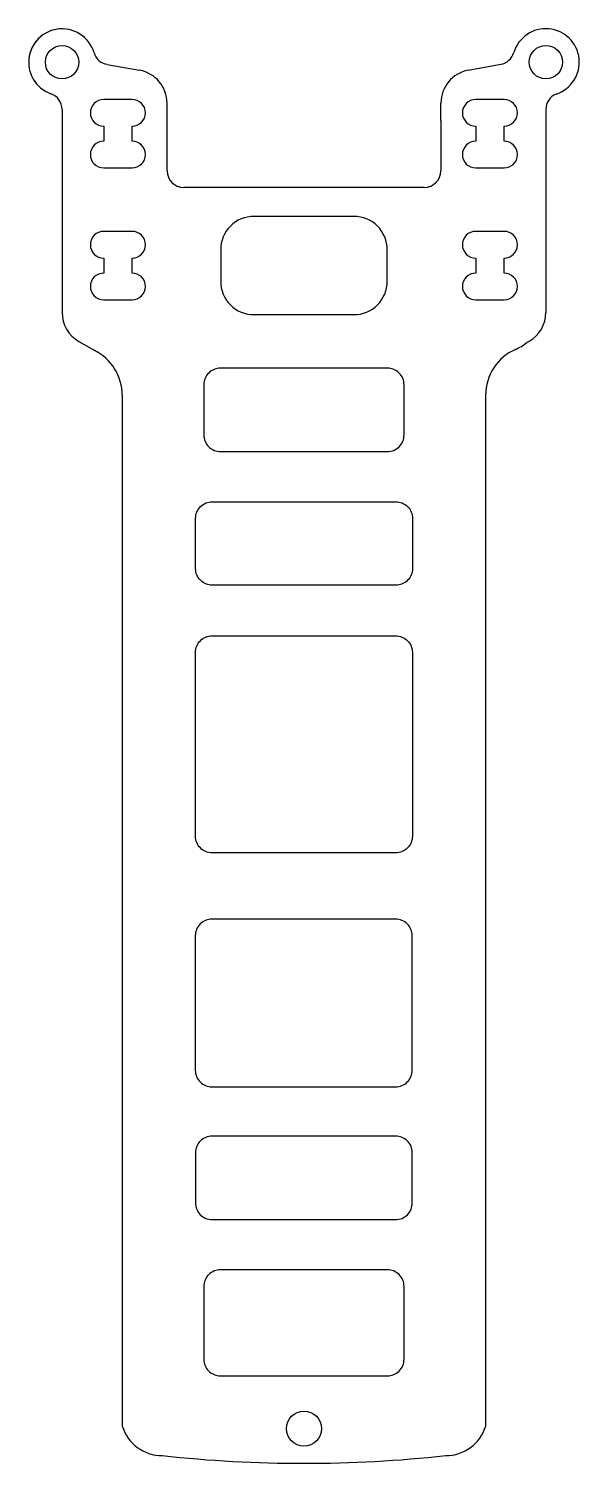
# Model space of a CAD drawing. Header units: millimetres. Extents: x -16.5 to 16.5, y -43.5 to 42.5.
import ezdxf

# ---------------------------------------------------------------- set-up
doc = ezdxf.new("R2010")
doc.units = ezdxf.units.MM
doc.layers.get('0').update_dxf_attribs({"linetype": 'CONTINUOUS'})

msp = doc.modelspace()

# ---------------------------------------------------------------- linework, layer by layer
for p, q in [((13.5, 40.469), (13.5, 40.469)), ((-11.804, 40.333), (-9.848, 39.976)), ((9.846, 39.977), (11.799, 40.335)), ((-8.206, 36.977), (-8.206, 38.009)), ((8.206, 36.977), (8.206, 38.01)), ((-14.5, 37.632), (-14.5, 25.476)), ((-8.206, 33.955), (-8.206, 36.977)), ((8.206, 36.977), (8.206, 33.955)), ((14.5, 37.632), (14.5, 25.478)), ((7.206, 32.955), (-7.206, 32.955)), ((-13.493, 23.74), (-12.401, 23.115)), ((13.493, 23.742), (13.359, 23.666)), ((-10.891, 20.511), (-10.891, -41.23)), ((10.891, 20.514), (10.891, -41.23))]:
    msp.add_line(p, q)
for points in [[(-12.003, 36.63), (-12.003, 35.73, 1), (-12.003, 34.13), (-10.303, 34.13, 1), (-10.303, 35.73), (-10.303, 36.63, 1), (-10.303, 38.23), (-12.003, 38.23, 1)], [(11.996, 38.229), (10.296, 38.229, 1), (10.296, 36.629), (10.296, 35.729, 1), (10.296, 34.129), (11.996, 34.129, 1), (11.996, 35.729), (11.996, 36.629, 1)], [(2.992, 25.34, 0.414214), (4.992, 27.34), (4.992, 29.226, 0.414214), (2.992, 31.226), (-2.992, 31.226, 0.414214), (-4.992, 29.226), (-4.992, 27.34, 0.414214), (-2.992, 25.34)], [(-12.003, 30.33, 1), (-12.003, 28.73), (-12.003, 27.83, 1), (-12.003, 26.23), (-10.303, 26.23, 1), (-10.303, 27.83), (-10.303, 28.73, 1), (-10.303, 30.33)], [(10.296, 28.729), (10.296, 27.829, 1), (10.296, 26.229), (11.996, 26.229, 1), (11.996, 27.829), (11.996, 28.729, 1), (11.996, 30.329), (10.296, 30.329, 1)], [(-5, 22.136, 0.414214), (-6, 21.136), (-6, 18.136, 0.414214), (-5, 17.136), (5, 17.136, 0.414214), (6, 18.136), (6, 21.136, 0.414214), (5, 22.136)], [(-6.495, 13.136, -0.414214), (-5.495, 14.136), (5.505, 14.136, -0.414214), (6.505, 13.136), (6.505, 10.136, -0.414214), (5.505, 9.136), (-5.495, 9.136, -0.414214), (-6.495, 10.136)], [(-5.503, 6.105), (5.497, 6.105, -0.414214), (6.497, 5.105), (6.497, -5.895, -0.414214), (5.497, -6.895), (-5.503, -6.895, -0.414214), (-6.503, -5.895), (-6.503, 5.105, -0.414214)], [(6.487, -11.864, 0.414214), (5.487, -10.864), (-5.513, -10.864, 0.414214), (-6.513, -11.864), (-6.513, -19.913, 0.414214), (-5.513, -20.913), (5.487, -20.913, 0.414214), (6.487, -19.913)], [(-5.505, -23.864, 0.414214), (-6.505, -24.864), (-6.505, -27.864, 0.414214), (-5.505, -28.864), (5.495, -28.864, 0.414214), (6.495, -27.864), (6.495, -24.864, 0.414214), (5.495, -23.864)], [(5, -38.225, 0.414214), (6, -37.225), (6, -32.864, 0.414214), (5, -31.864), (-5, -31.864, 0.414214), (-6, -32.864), (-6, -37.225, 0.414214), (-5, -38.225)]]:
    msp.add_lwpolyline(points, format="xyb", close=True)
for centre, radius in [((-14.5, 40.46), 1), ((14.5, 40.463), 1), ((0, -41.378), 1.05)]:
    msp.add_circle(centre, radius)
for centre, radius, start, end in [((-14.5, 40.46), 2, 90, 250.52878), ((-14.5, 40.46), 2, 16.59659, 180), ((14.5, 40.463), 2.005, -72.20534, 163.46085), ((-11.153, 38.23), 3.25, 136.2285, 136.50396), ((-11.625, 41.317), 1, 196.59659, 259.66277), ((11.619, 41.318), 1, 280.37112, 343.46085), ((11.146, 38.229), 3.25, 43.58065, 43.58779), ((-10.206, 38.009), 2, 0, 79.66277), ((10.206, 38.01), 2, 100.37112, 180), ((-15.5, 37.632), 1, 0, 70.52878), ((15.5, 37.632), 1, 112.78299, 180), ((-7.206, 33.955), 1, 180, 270), ((7.206, 33.955), 1, -90, 0), ((-12.5, 25.476), 2, 180, 240.22511), ((12.5, 25.478), 2, -60.22234, 0), ((-13.891, 20.511), 3, 0, 64.01881), ((13.891, 20.514), 3, 113.91035, 180), ((11.361, 26.229), 3.25, 293.85966, 307.95413), ((-8.5, -40.5), 2.5, 196.96846, 270), ((8.5, -40.5), 2.5, 270, 343.03082), ((0, 35.458), 78.917, 263.81679, 276.18321)]:
    msp.add_arc(centre, radius, start, end)

doc.saveas('drawing.dxf')
